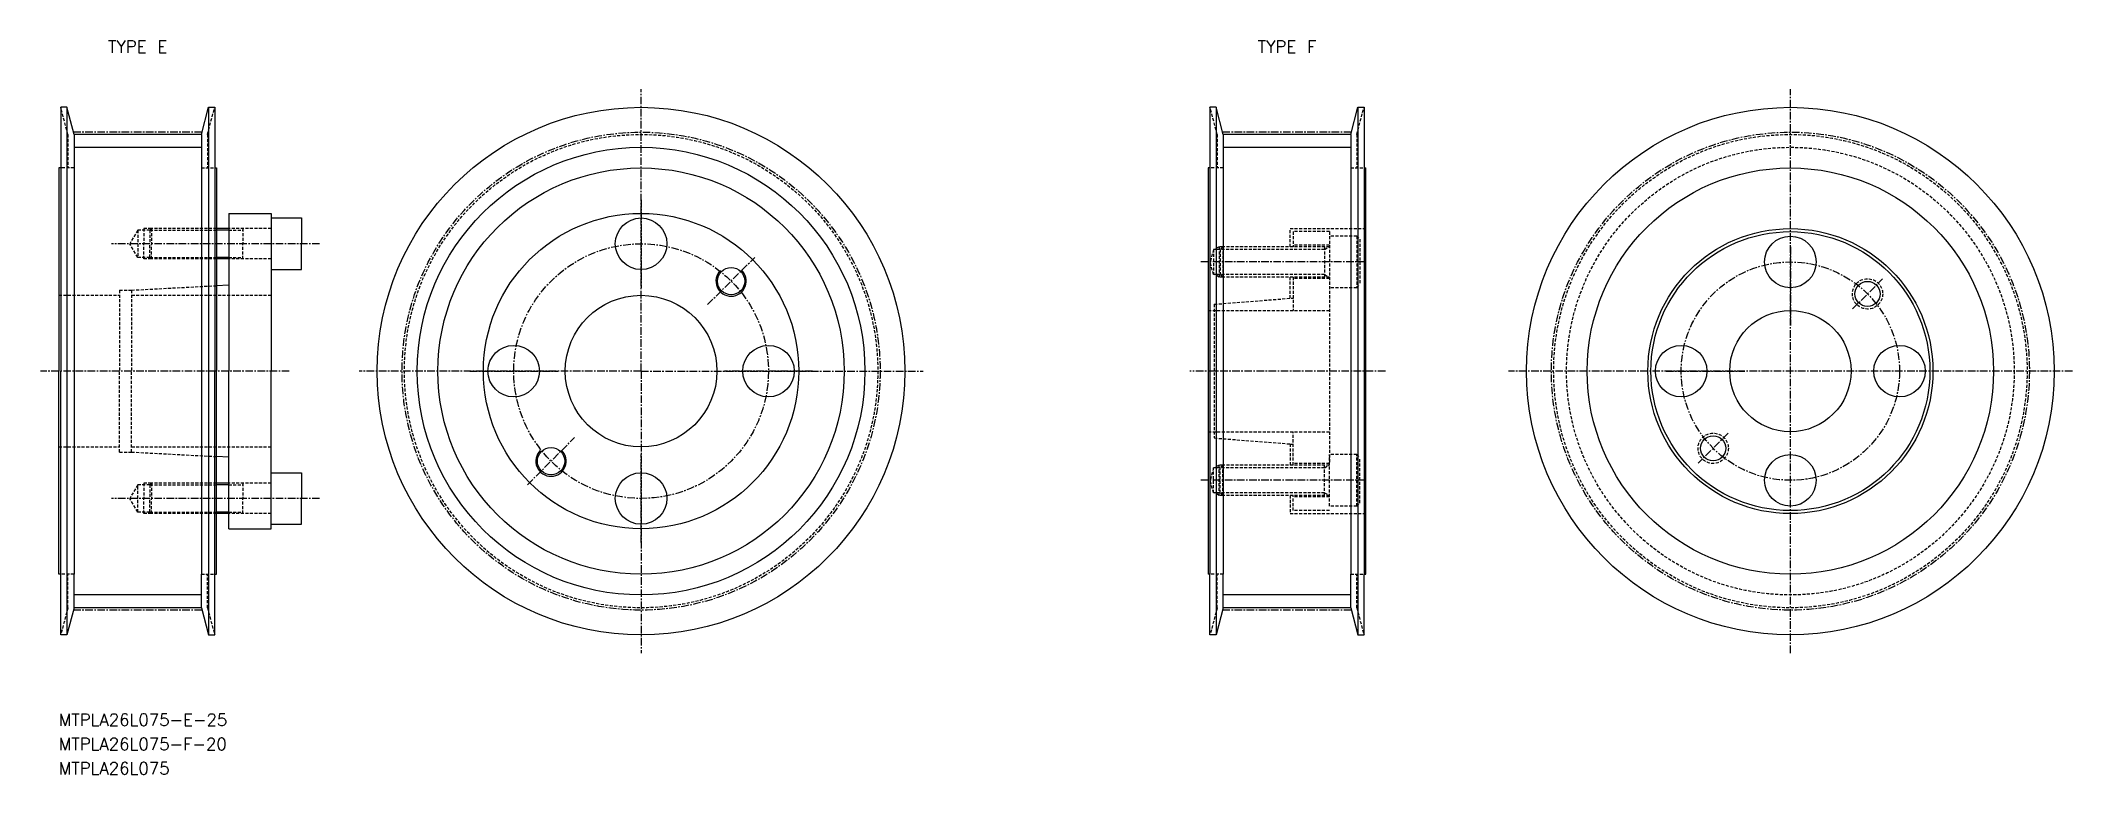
# Model space of a CAD drawing. Extents: x -41 to 294, y 45 to 166.
import ezdxf
from ezdxf.enums import TextEntityAlignment as Align

# ---------------------------------------------------------------- set-up
doc = ezdxf.new("R2010")
doc.units = 0
doc.linetypes.add('CENTER', pattern=[2, 1.25, -0.25, 0.25, -0.25])
doc.linetypes.add('DASHED', pattern=[0.75, 0.5, -0.25])
doc.layers.get('0').update_dxf_attribs({"linetype": 'CONTINUOUS'})
doc.layers.add('CENTER', color=1, linetype='CENTER')
doc.styles.add('MISUMI', font='txt.shx')

msp = doc.modelspace()

# ---------------------------------------------------------------- linework, layer by layer
at = {"color": 3, "linetype": 'DASHED'}
for p, q in [((-36.31, 150.63), (-37.51, 155.1)), ((-13.31, 150.63), (-12.11, 155.1)), ((153.19, 150.63), (151.99, 155.1)), ((176.19, 150.63), (177.39, 155.1)), ((-36.31, 150.63), (-36.31, 145.1)), ((-13.31, 150.63), (-13.31, 145.1)), ((153.19, 150.63), (153.19, 145.1)), ((176.19, 150.63), (176.19, 145.1)), ((-35.31, 145.1), (-37.51, 145.1)), ((-14.31, 145.1), (-12.11, 145.1)), ((154.19, 145.1), (151.99, 145.1)), ((175.19, 145.1), (177.39, 145.1)), ((-24.81, 134.85), (-26.11, 132.6)), ((-22.81, 134.85), (-24.81, 134.85)), ((-24.81, 134.85), (-24.81, 130.35)), ((-22.56, 135.1), (-23.81, 135.1)), ((-23.81, 135.1), (-23.81, 132.6)), ((-22.56, 135.1), (-22.81, 134.85)), ((-22.81, 134.85), (-11.81, 134.85)), ((-22.81, 134.85), (-22.81, 132.6)), ((-11.81, 135.1), (-22.56, 135.1)), ((-22.56, 135.1), (-22.56, 132.6)), ((-2.81, 135.1), (-9.81, 135.1)), ((-9.81, 134.85), (-7.48, 134.85)), ((-7.48, 135.1), (-7.48, 132.6)), ((165.19, 135.1), (177.69, 135.1)), ((165.19, 132.1), (165.19, 135.1)), ((171.69, 134.6), (165.69, 134.6)), ((165.69, 134.6), (165.69, 132.1)), ((171.69, 134.6), (171.69, 96.35)), ((-24.81, 130.35), (-26.11, 132.6)), ((-23.81, 130.1), (-23.81, 132.6)), ((-22.81, 130.35), (-22.81, 132.6)), ((-22.56, 130.1), (-22.56, 132.6)), ((-7.48, 130.1), (-7.48, 132.6)), ((152.57, 131.67), (152.02, 129.6)), ((153.69, 131.67), (152.57, 131.67)), ((152.57, 131.67), (152.57, 127.53)), ((153.49, 132.1), (152.74, 131.67)), ((154.12, 132.1), (153.49, 132.1)), ((153.49, 132.1), (153.49, 127.1)), ((154.12, 132.1), (153.69, 131.66)), ((153.69, 131.67), (153.69, 127.53)), ((170.89, 131.66), (153.69, 131.66)), ((171.69, 132.1), (154.12, 132.1)), ((154.12, 132.1), (154.12, 127.1)), ((171.69, 132.35), (165.69, 132.35)), ((170.89, 132.1), (170.89, 127.1)), ((170.89, 131.66), (171.64, 132.1)), ((176.19, 133.85), (171.69, 133.85)), ((171.69, 133.85), (171.69, 125.35)), ((176.19, 133.85), (176.19, 125.35)), ((176.19, 133.85), (176.69, 133.35)), ((176.69, 133.35), (176.69, 125.85)), ((-22.81, 130.35), (-24.81, 130.35)), ((-22.56, 130.1), (-23.81, 130.1)), ((-22.81, 130.35), (-11.81, 130.35)), ((-22.56, 130.1), (-22.81, 130.35)), ((-11.81, 130.1), (-22.56, 130.1)), ((-9.81, 130.35), (-7.48, 130.35)), ((-2.81, 130.1), (-9.81, 130.1)), ((152.57, 127.53), (152.02, 129.6)), ((153.69, 127.53), (152.57, 127.53)), ((153.49, 127.1), (152.74, 127.53)), ((170.89, 127.53), (153.69, 127.53)), ((154.12, 127.1), (153.69, 127.53)), ((170.89, 127.53), (171.64, 127.1)), ((-37.81, 124.1), (-27.81, 124.1)), ((-27.81, 124.95), (-27.81, 111.6)), ((-27.81, 124.95), (-25.81, 124.95)), ((-25.81, 124.95), (-11.81, 125.69)), ((-25.81, 124.95), (-25.81, 111.6)), ((-25.81, 124.1), (-2.81, 124.1)), ((154.12, 127.1), (153.49, 127.1)), ((171.69, 127.1), (154.12, 127.1)), ((165.19, 123.61), (165.19, 127.1)), ((165.69, 127.1), (165.69, 121.6)), ((171.69, 126.85), (165.69, 126.85)), ((176.19, 125.35), (171.69, 125.35)), ((176.19, 125.35), (176.69, 125.85)), ((151.69, 121.6), (171.69, 121.6)), ((152.69, 122.62), (165.69, 123.65)), ((152.69, 122.62), (152.69, 100.57)), ((-27.81, 98.25), (-27.81, 111.6)), ((-25.81, 98.25), (-25.81, 111.6)), ((151.69, 101.6), (171.69, 101.6)), ((152.69, 100.57), (165.69, 99.55)), ((165.69, 96.1), (165.69, 101.6)), ((-37.81, 99.1), (-27.81, 99.1)), ((-27.81, 98.25), (-25.81, 98.25)), ((-25.81, 99.1), (-2.81, 99.1)), ((-25.81, 98.25), (-11.81, 97.51)), ((165.19, 99.59), (165.19, 96.1)), ((176.19, 97.85), (171.69, 97.85)), ((171.69, 89.35), (171.69, 97.85)), ((176.19, 89.35), (176.19, 97.85)), ((176.19, 97.85), (176.69, 97.35)), ((176.69, 89.85), (176.69, 97.35)), ((152.57, 95.67), (152.02, 93.6)), ((152.57, 91.53), (152.57, 95.67)), ((153.69, 95.67), (152.57, 95.67)), ((153.49, 96.1), (152.74, 95.67)), ((154.12, 96.1), (153.49, 96.1)), ((153.49, 91.1), (153.49, 96.1)), ((154.12, 96.1), (153.69, 95.67)), ((170.89, 95.67), (153.69, 95.67)), ((153.69, 91.53), (153.69, 95.67)), ((171.69, 96.1), (154.12, 96.1)), ((154.12, 91.1), (154.12, 96.1)), ((171.69, 96.35), (165.69, 96.35)), ((170.89, 91.1), (170.89, 96.1)), ((170.89, 95.67), (171.64, 96.1)), ((-24.81, 92.85), (-26.11, 90.6)), ((-24.81, 88.35), (-26.11, 90.6)), ((-22.81, 92.85), (-24.81, 92.85)), ((-24.81, 88.35), (-24.81, 92.85)), ((-22.56, 93.1), (-23.81, 93.1)), ((-23.81, 93.1), (-23.81, 90.6)), ((-23.81, 88.1), (-23.81, 90.6)), ((-22.56, 93.1), (-22.81, 92.85)), ((-22.81, 92.85), (-11.81, 92.85)), ((-22.81, 92.85), (-22.81, 90.6)), ((-22.81, 88.35), (-22.81, 90.6)), ((-11.81, 93.1), (-22.56, 93.1)), ((-22.56, 93.1), (-22.56, 90.6)), ((-22.56, 88.1), (-22.56, 90.6)), ((-2.81, 93.1), (-9.81, 93.1)), ((-9.81, 92.85), (-7.48, 92.85)), ((-7.48, 93.1), (-7.48, 90.6)), ((-7.48, 88.1), (-7.48, 90.6)), ((152.57, 91.53), (152.02, 93.6)), ((153.69, 91.53), (152.57, 91.53)), ((153.49, 91.1), (152.74, 91.53)), ((154.12, 91.1), (153.49, 91.1)), ((170.89, 91.53), (153.69, 91.53)), ((154.12, 91.1), (153.69, 91.53)), ((171.69, 91.1), (154.12, 91.1)), ((165.19, 91.1), (165.19, 88.1)), ((165.69, 88.6), (165.69, 91.1)), ((171.69, 90.85), (165.69, 90.85)), ((170.89, 91.53), (171.64, 91.1)), ((-22.81, 88.35), (-24.81, 88.35)), ((-22.56, 88.1), (-23.81, 88.1)), ((-22.81, 88.35), (-11.81, 88.35)), ((-22.56, 88.1), (-22.81, 88.35)), ((-11.81, 88.1), (-22.56, 88.1)), ((-9.81, 88.35), (-7.48, 88.35)), ((-2.81, 88.1), (-9.81, 88.1)), ((165.19, 88.1), (177.69, 88.1)), ((171.69, 88.6), (165.69, 88.6)), ((176.19, 89.35), (171.69, 89.35)), ((176.19, 89.35), (176.69, 89.85)), ((-35.31, 78.1), (-37.51, 78.1)), ((-36.31, 72.56), (-36.31, 78.1)), ((-14.31, 78.1), (-12.11, 78.1)), ((-13.31, 72.56), (-13.31, 78.1)), ((154.19, 78.1), (151.99, 78.1)), ((153.19, 72.56), (153.19, 78.1)), ((175.19, 78.1), (177.39, 78.1)), ((176.19, 72.56), (176.19, 78.1)), ((-36.31, 72.56), (-37.51, 68.1)), ((-13.31, 72.56), (-12.11, 68.1)), ((153.19, 72.56), (151.99, 68.1)), ((176.19, 72.56), (177.39, 68.1))]:
    msp.add_line(p, q, dxfattribs=at)
at = {"color": 7, "linetype": 'CONTINUOUS'}
for p, q in [((-37.51, 155.1), (-37.51, 145.1)), ((-36.51, 155.1), (-37.51, 155.1)), ((-36.51, 155.1), (-36.51, 68.1)), ((-35.31, 150.63), (-36.51, 155.1)), ((-14.31, 150.63), (-13.11, 155.1)), ((-13.11, 155.1), (-13.11, 68.1)), ((-13.11, 155.1), (-12.11, 155.1)), ((-12.11, 155.1), (-12.11, 145.1)), ((151.99, 155.1), (151.99, 145.1)), ((152.99, 155.1), (151.99, 155.1)), ((152.99, 155.1), (152.99, 68.1)), ((154.19, 150.63), (152.99, 155.1)), ((175.19, 150.63), (176.39, 155.1)), ((176.39, 155.1), (176.39, 68.1)), ((176.39, 155.1), (177.39, 155.1)), ((177.39, 155.1), (177.39, 145.1)), ((-14.31, 150.63), (-35.31, 150.63)), ((-35.31, 150.63), (-35.31, 145.1)), ((-14.31, 150.63), (-14.31, 145.1)), ((175.19, 150.63), (154.19, 150.63)), ((154.19, 150.63), (154.19, 145.1)), ((175.19, 150.63), (175.19, 145.1)), ((-37.81, 145.1), (-37.81, 111.6)), ((-37.51, 145.1), (-37.81, 145.1)), ((-37.51, 145.1), (-37.51, 111.6)), ((-35.31, 145.1), (-35.31, 78.1)), ((-14.31, 145.1), (-14.31, 78.1)), ((-12.11, 145.1), (-12.11, 111.6)), ((-12.11, 145.1), (-11.81, 145.1)), ((-11.81, 145.1), (-11.81, 135.1)), ((151.69, 145.1), (151.69, 78.1)), ((151.99, 145.1), (151.69, 145.1)), ((151.99, 145.1), (151.99, 78.1)), ((154.19, 145.1), (154.19, 78.1)), ((175.19, 145.1), (175.19, 78.1)), ((177.39, 145.1), (177.39, 78.1)), ((177.39, 145.1), (177.69, 145.1)), ((177.69, 78.1), (177.69, 145.1)), ((-9.81, 137.6), (-2.81, 137.6)), ((-9.81, 137.6), (-9.81, 135.1)), ((-2.81, 137.6), (-2.81, 136.85)), ((-11.81, 135.1), (-11.81, 130.1)), ((-9.81, 135.1), (-11.81, 135.1)), ((-9.81, 135.1), (-9.81, 130.1)), ((-2.81, 136.85), (-2.81, 128.35)), ((-2.81, 136.85), (2.19, 136.85)), ((2.19, 136.85), (2.19, 132.6)), ((2.19, 128.35), (2.19, 132.6)), ((-11.81, 130.1), (-11.81, 125.69)), ((-9.81, 130.1), (-11.81, 130.1)), ((-9.81, 130.1), (-9.81, 125.8)), ((-2.81, 128.35), (-2.81, 111.6)), ((-2.81, 128.35), (2.19, 128.35)), ((-9.81, 125.8), (-11.81, 125.69)), ((-11.81, 125.69), (-11.81, 111.6)), ((-9.81, 125.8), (-9.81, 111.6)), ((-37.81, 78.1), (-37.81, 111.6)), ((-37.51, 78.1), (-37.51, 111.6)), ((-12.11, 78.1), (-12.11, 111.6)), ((-11.81, 97.51), (-11.81, 111.6)), ((-9.81, 97.4), (-9.81, 111.6)), ((-2.81, 94.85), (-2.81, 111.6)), ((-11.81, 93.1), (-11.81, 97.51)), ((-9.81, 97.4), (-11.81, 97.51)), ((-9.81, 93.1), (-9.81, 97.4)), ((-2.81, 86.35), (-2.81, 94.85)), ((-2.81, 94.85), (2.19, 94.85)), ((2.19, 94.85), (2.19, 90.6)), ((-11.81, 88.1), (-11.81, 93.1)), ((-9.81, 93.1), (-11.81, 93.1)), ((-9.81, 88.1), (-9.81, 93.1)), ((2.19, 86.35), (2.19, 90.6)), ((-11.81, 78.1), (-11.81, 88.1)), ((-9.81, 88.1), (-11.81, 88.1)), ((-9.81, 85.6), (-9.81, 88.1)), ((-9.81, 85.6), (-2.81, 85.6)), ((-2.81, 86.35), (2.19, 86.35)), ((-2.81, 85.6), (-2.81, 86.35)), ((-37.51, 78.1), (-37.81, 78.1)), ((-37.51, 68.1), (-37.51, 78.1)), ((-35.31, 72.56), (-35.31, 78.1)), ((-14.31, 72.56), (-14.31, 78.1)), ((-12.11, 68.1), (-12.11, 78.1)), ((-12.11, 78.1), (-11.81, 78.1)), ((151.99, 78.1), (151.69, 78.1)), ((151.99, 68.1), (151.99, 78.1)), ((154.19, 72.56), (154.19, 78.1)), ((175.19, 72.56), (175.19, 78.1)), ((177.39, 68.1), (177.39, 78.1)), ((177.39, 78.1), (177.69, 78.1)), ((-35.31, 72.56), (-36.51, 68.1)), ((-14.31, 72.56), (-35.31, 72.56)), ((-14.31, 72.56), (-13.11, 68.1)), ((154.19, 72.56), (152.99, 68.1)), ((175.19, 72.56), (154.19, 72.56)), ((175.19, 72.56), (176.39, 68.1)), ((-36.51, 68.1), (-37.51, 68.1)), ((-13.11, 68.1), (-12.11, 68.1)), ((152.99, 68.1), (151.99, 68.1)), ((176.39, 68.1), (177.39, 68.1))]:
    msp.add_line(p, q, dxfattribs=at)
at = {"color": 3, "linetype": 'CONTINUOUS'}
for p, q in [((-14.31, 148.5), (-35.31, 148.5)), ((175.19, 148.5), (154.19, 148.5)), ((-14.31, 74.69), (-35.31, 74.69)), ((175.19, 74.69), (154.19, 74.69))]:
    msp.add_line(p, q, dxfattribs=at)
at = {"color": 3}
for p, q in [((-9.81, 134.85), (-11.81, 134.85)), ((-9.81, 130.35), (-11.81, 130.35)), ((-9.81, 92.85), (-11.81, 92.85)), ((-9.81, 88.35), (-11.81, 88.35))]:
    msp.add_line(p, q, dxfattribs=at)
at = {"color": 7, "linetype": 'CONTINUOUS'}
for centre, radius in [((58.19, 111.6), 43.5), ((247.69, 111.6), 43.5), ((58.19, 111.6), 33.5), ((247.69, 111.6), 33.5), ((58.19, 111.6), 26), ((58.19, 111.6), 26), ((58.19, 132.6), 4.25), ((247.69, 111.6), 23.5), ((247.69, 111.6), 23), ((247.69, 129.6), 4.25), ((73.03, 126.45), 2.25), ((58.19, 111.6), 12.5), ((260.41, 124.33), 2.07), ((247.69, 111.6), 10), ((37.19, 111.6), 4.25), ((79.19, 111.6), 4.25), ((229.69, 111.6), 4.25), ((265.69, 111.6), 4.25), ((234.96, 98.87), 2.07), ((43.34, 96.75), 2.25), ((247.69, 93.6), 4.25), ((58.19, 90.6), 4.25)]:
    msp.add_circle(centre, radius, dxfattribs=at)
at = {"color": 3, "linetype": 'DASHED'}
for centre, radius in [((58.19, 111.6), 39.03), ((247.69, 111.6), 39.03), ((247.69, 111.6), 36.91), ((260.41, 124.33), 2.5), ((234.96, 98.87), 2.5)]:
    msp.add_circle(centre, radius, dxfattribs=at)
at = {"color": 3}
msp.add_circle((58.19, 111.6), 36.91, dxfattribs=at)
for centre in [(73.03, 126.45), (43.34, 96.75)]:
    msp.add_arc(centre, 2.5, 135, 47, dxfattribs=at)
at = {"layer": 'CENTER', "color": 1, "linetype": 'CENTER'}
for p, q in [((58.19, 111.6), (58.19, 158.1)), ((247.69, 65.1), (247.69, 158.1)), ((-14.21, 151.01), (-35.42, 151.01)), ((175.29, 151.01), (154.08, 151.01)), ((58.19, 139.85), (58.19, 125.35)), ((5.19, 132.6), (-29.11, 132.6)), ((247.69, 132.1), (247.69, 119.1)), ((69.15, 122.56), (76.92, 130.34)), ((177.69, 129.6), (150.49, 129.6)), ((257.94, 121.85), (262.89, 126.8)), ((0.19, 111.6), (-40.81, 111.6)), ((58.19, 111.6), (11.69, 111.6)), ((29.94, 111.6), (44.44, 111.6)), ((58.19, 111.6), (104.69, 111.6)), ((58.19, 111.6), (58.19, 65.1)), ((86.44, 111.6), (71.94, 111.6)), ((180.91, 111.6), (148.69, 111.6)), ((294.19, 111.6), (201.19, 111.6)), ((227.19, 111.6), (240.19, 111.6)), ((268.19, 111.6), (255.19, 111.6)), ((247.69, 91.1), (247.69, 104.1)), ((39.45, 92.86), (47.23, 100.64)), ((237.43, 101.35), (232.48, 96.4)), ((58.19, 83.35), (58.19, 97.85)), ((5.19, 90.6), (-29.11, 90.6)), ((177.69, 93.6), (150.49, 93.6)), ((-14.21, 72.18), (-35.42, 72.18)), ((175.29, 72.18), (154.08, 72.18))]:
    msp.add_line(p, q, dxfattribs=at)
for centre, radius in [((58.19, 111.6), 39.41), ((247.69, 111.6), 39.41), ((58.19, 111.6), 21), ((247.69, 111.6), 18)]:
    msp.add_circle(centre, radius, dxfattribs=at)

# ---------------------------------------------------------------- texts
at = {"color": 7, "linetype": 'CONTINUOUS', "style": 'MISUMI'}
for s, p in [('TYPE E', (-24.81, 165.1)), ('TYPE F', (164.69, 165.1))]:
    msp.add_text(s, height=2, dxfattribs=at).set_placement(p, align=Align.MIDDLE_CENTER)
for s, p in [('MTPLA26L075-E-25', (-37.81, 53.1)), ('MTPLA26L075-F-20', (-37.81, 49.1)), ('MTPLA26L075', (-37.81, 45.1))]:
    msp.add_text(s, height=2, dxfattribs=at).set_placement(p)

doc.saveas('drawing.dxf')
